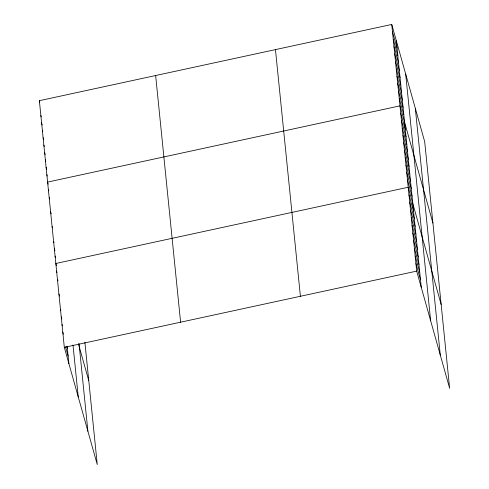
<?xml version="1.0" encoding="UTF-8"?>
<svg xmlns="http://www.w3.org/2000/svg" width="489" height="489" viewBox="0 0 489 489"><rect width="100%" height="100%" fill="white"/><g stroke="black" fill="none" stroke-linecap="round" stroke-linejoin="round"><path stroke-width="0.73" d="M84.884 342.202L97.256 464.55L64.316 347.355L39.364 100.685L391.744 24.45L424.684 141.645L449.635 388.315L416.695 271.12L391.744 24.45M47.598 182.085L399.978 105.85L432.918 223.045M64.316 347.355L416.695 271.12M392.49 31.852L397.074 48.142M393.242 39.248L397.82 55.538M393.987 46.651L398.566 62.94M394.739 54.053L399.317 70.343M395.485 61.449L400.063 77.739M396.237 68.851L400.815 85.141M396.982 76.253L401.561 92.543M397.734 83.65L402.313 99.939M398.48 91.052L403.058 107.342M399.226 98.448L403.81 114.738M400.723 113.252L405.302 129.542M401.475 120.649L406.053 136.938M402.221 128.051L406.799 144.341M402.973 135.453L407.551 151.743M403.718 142.849L408.297 159.139M404.47 150.251L409.048 166.541M405.216 157.654L409.794 173.943M405.962 165.05L410.546 181.34M406.714 172.452L411.292 188.742M407.459 179.854L412.038 196.144M441.151 304.445L408.211 187.25L55.832 263.485L56.431 265.613M408.981 194.879L413.56 211.169M409.751 202.501L414.33 218.791M410.522 210.123L415.1 226.413M411.292 217.752L415.876 234.042M412.068 225.374L416.646 241.664M412.838 232.996L417.417 249.286M413.608 240.625L418.187 256.914M414.379 248.247L418.957 264.537M415.149 255.869L419.727 272.159M415.919 263.498L420.497 279.787M39.364 100.685L39.762 102.103M40.862 115.483L41.259 116.902M41.608 122.886L42.207 125.007M42.36 130.282L42.757 131.7M43.105 137.684L43.704 139.811M43.857 145.086L44.255 146.504M44.603 152.482L45.202 154.61M45.355 159.885L45.752 161.303M46.1 167.287L46.7 169.408M46.852 174.683L47.25 176.101M47.8 182.794L48.197 184.212M48.344 189.487L48.747 190.899M49.291 197.593L49.695 199.011M50.593 211.688L51.192 213.809M52.091 226.486L52.488 227.905M53.588 241.285L53.986 242.703M54.334 248.687L54.933 250.808M55.08 256.083L55.483 257.501M78.411 343.81L88.772 380.68M56.602 271.108L56.999 272.526M57.574 279.445L57.971 280.857M58.918 293.981L59.511 296.108M60.459 309.231L60.856 310.649M61.229 316.854L61.828 318.981M61.999 324.482L62.396 325.9M62.769 332.104L63.368 334.231M66.755 346.267L67.348 348.394M65.532 346.811L68.124 356.016M415.326 108.35L440.277 355.014M405.681 74.041L430.632 320.711M396.322 40.74L421.274 287.41M275.46 49.609L300.405 296.279M155.649 75.526L180.6 322.196M79.041 343.681L87.898 431.249M72.995 344.959L78.252 396.94M67.14 346.316L68.894 363.645"/></g></svg>
